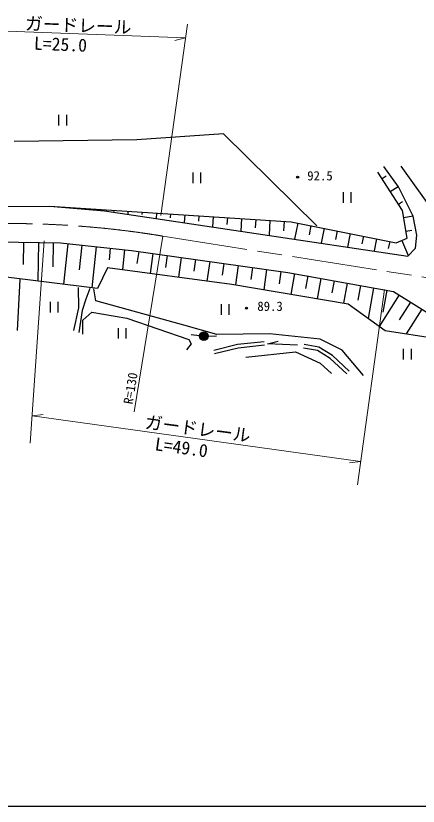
# Model space of a CAD drawing. Units: millimetres, scale not verified. Extents: x 40000 to 680000, y 20000 to 380000.
# Drawn here: x 384988 to 441736, y 205000 to 316569 of the extents above; entities that cross this region are included whole.
import ezdxf
from ezdxf.enums import TextEntityAlignment as Align

# ---------------------------------------------------------------- set-up
doc = ezdxf.new("R2010")
doc.units = ezdxf.units.MM
doc.header["$LTSCALE"] = 1000
doc.linetypes.add('CHAIN', pattern=[18.5, 12, -1.5, 3.5, -1.5])
for name, color, linetype, lineweight in [('M-BGD', 7, 'Continuous', 25), ('M-BMK', 2, 'CHAIN', 13), ('M-STR-HTXT', 7, 'Continuous', 13), ('M-TTL-BAND', 7, 'Continuous', 25)]:
    doc.layers.add(name, color=color, linetype=linetype, lineweight=lineweight)
doc.styles.add('ＭＳ ゴシック', font='')
doc.styles.get('ＭＳ ゴシック').set_extended_font_data('MS Gothic')

msp = doc.modelspace()

# ---------------------------------------------------------------- linework, layer by layer
at = {"layer": 'M-BGD'}
for p, q in [((391027, 302598), (391027, 301098)), ((392167, 301097), (392167, 302597)), ((402056, 299056), (384769, 298825)), ((414267, 299896), (402056, 299056)), ((427423, 286920), (414267, 299896)), ((438958, 292430), (436884, 295288)), ((439277, 295336), (443888, 288912)), ((409944, 294440), (409943, 292940)), ((411083, 292939), (411084, 294439)), ((439529, 289075), (436060, 294493)), ((436638, 293590), (437244, 293978)), ((437794, 291784), (438909, 292498)), ((441024, 288273), (438958, 292430)), ((431159, 291667), (431158, 290167)), ((432298, 290166), (432299, 291666)), ((438951, 289978), (439509, 290335)), ((379067, 289661), (389787, 289695)), ((389787, 289695), (397518, 289051)), ((389787, 289695), (423840, 287508)), ((390788, 289630), (390787, 289619)), ((392791, 289502), (392788, 289445)), ((394795, 289373), (394791, 289316)), ((396798, 289244), (396789, 289111)), ((397518, 289051), (440262, 282662)), ((398801, 289116), (398791, 288963)), ((400804, 288987), (400777, 288564)), ((440176, 285183), (439529, 289075)), ((402807, 288859), (402784, 288503)), ((404810, 288730), (404761, 287968)), ((406814, 288601), (406778, 288043)), ((408817, 288473), (408746, 287372)), ((410820, 288344), (410771, 287582)), ((412823, 288215), (412731, 286777)), ((414826, 288087), (414764, 287122)), ((416829, 287958), (416715, 286181)), ((439691, 288102), (441001, 288319)), ((441560, 285611), (441024, 288273)), ((418832, 287829), (418757, 286662)), ((420836, 287701), (420700, 285586)), ((422839, 287572), (422751, 286202)), ((423840, 287508), (438641, 284523)), ((424765, 287321), (424307, 285046)), ((426615, 286948), (426351, 285640)), ((428465, 286575), (428044, 284488)), ((430315, 286202), (430074, 285006)), ((432166, 285829), (431782, 283929)), ((440014, 286156), (440848, 286295)), ((380882, 284695), (391302, 284502)), ((386092, 284598), (386034, 281458)), ((388176, 284560), (388075, 279111)), ((390260, 284521), (390197, 281123)), ((391302, 284502), (401315, 283449)), ((434016, 285456), (433797, 284372)), ((435866, 285082), (435520, 283370)), ((437716, 284709), (437520, 283738)), ((438641, 284523), (440176, 285183)), ((439408, 284853), (440324, 282725)), ((441339, 283756), (441560, 285611)), ((392303, 284397), (391700, 278670)), ((394306, 284186), (393942, 280730)), ((396308, 283975), (395699, 278183)), ((398311, 283765), (398137, 282108)), ((400314, 283554), (400017, 280735)), ((401315, 283449), (423362, 280344)), ((440262, 282662), (441339, 283756)), ((402317, 283308), (402078, 281610)), ((404322, 283025), (403925, 280209)), ((406326, 282743), (406089, 281061)), ((408330, 282461), (407937, 279669)), ((410334, 282179), (410099, 280511)), ((412338, 281896), (411949, 279129)), ((414343, 281614), (414110, 279961)), ((416347, 281332), (415958, 278572)), ((397932, 281016), (396496, 278086)), ((415449, 278658), (397932, 281016)), ((418351, 281049), (418113, 279360)), ((420355, 280767), (419951, 277895)), ((422359, 280485), (422112, 278728)), ((423362, 280344), (438238, 277667)), ((424291, 280176), (423764, 277248)), ((396496, 278086), (382466, 279794)), ((385542, 279360), (385195, 272150)), ((426151, 279842), (425837, 278096)), ((428011, 279507), (427490, 276616)), ((429870, 279173), (429560, 277449)), ((393888, 275361), (393841, 278222)), ((396290, 276351), (396011, 278027)), ((431854, 275877), (415449, 278658)), ((431730, 278838), (431216, 275985)), ((433589, 278503), (433219, 276447)), ((435449, 278169), (434673, 273859)), ((437309, 277834), (436748, 274718)), ((439039, 277164), (436251, 272729)), ((438238, 277667), (447844, 271628)), ((389841, 276203), (389841, 274703)), ((390981, 274702), (390981, 276202)), ((408676, 272899), (396290, 276351)), ((413938, 275856), (413937, 274356)), ((415077, 274355), (415078, 275855)), ((437102, 272121), (431854, 275877)), ((440640, 276157), (439064, 273650)), ((393171, 272167), (393888, 275361)), ((394459, 273597), (395700, 274741)), ((395700, 274741), (400659, 273880)), ((442241, 275151), (440047, 271662)), ((394459, 271641), (394459, 273597)), ((400659, 273880), (409384, 270872)), ((399411, 272496), (399411, 270996)), ((400551, 270996), (400551, 272496)), ((413332, 271593), (408676, 272899)), ((410910, 271398), (409715, 271516)), ((412107, 271351), (413306, 271375)), ((420783, 271683), (413332, 271593)), ((427894, 270935), (420783, 271683)), ((444873, 270911), (437102, 272121)), ((409717, 270252), (409050, 269442)), ((409384, 270872), (409717, 270252)), ((416243, 270154), (412908, 269322)), ((419995, 270569), (416243, 270154)), ((420050, 270072), (416332, 269661)), ((420489, 270288), (422007, 270640)), ((424731, 270096), (420489, 270288)), ((427737, 269792), (425653, 270150)), ((431022, 269369), (427894, 270935)), ((416332, 269661), (413029, 268837)), ((417435, 268362), (424456, 269115)), ((424456, 269115), (427916, 267553)), ((427555, 269316), (425568, 269657)), ((429337, 268201), (427555, 269316)), ((429642, 268600), (427737, 269792)), ((434001, 265791), (431022, 269369)), ((439640, 269564), (439640, 268064)), ((440780, 268063), (440780, 269563)), ((431683, 266029), (429337, 268201)), ((432023, 266395), (429642, 268600)), ((427916, 267553), (429525, 266066))]:
    msp.add_line(p, q, dxfattribs=at)
msp.add_lwpolyline([(395435, 278089), (394865, 276588), (394367, 274967), (393871, 271843)], dxfattribs=at)
for centre, radius in [((424736, 293786), 150), ((424736, 293786), 90), ((424736, 293786), 30), ((417516, 275296), 150), ((417516, 275296), 90), ((417516, 275296), 30), ((411507, 271339), 600), ((411507, 271339), 528), ((411507, 271339), 456), ((411507, 271339), 384), ((411507, 271339), 312), ((411507, 271339), 240), ((411507, 271339), 168), ((411507, 271339), 96), ((411507, 271339), 24)]:
    msp.add_circle(centre, radius, dxfattribs=at)
at = {"layer": 'M-BMK'}
msp.add_line((405724, 285468), (447496, 278884), dxfattribs=at)
msp.add_arc((384100, 155170), 132080, 80.57728, 96.75755, dxfattribs=at)
at = {"layer": 'M-STR-HTXT'}
for p, q in [((405461, 288361), (409195, 315381)), ((380765, 314530), (408927, 313438)), ((408927, 313438), (407413, 313070)), ((387011, 256259), (388978, 284824)), ((401660, 260673), (405724, 285468)), ((433163, 250377), (436971, 277918)), ((387276, 260101), (388824, 260270)), ((387276, 260101), (433616, 253655)), ((433616, 253655), (432070, 253464))]:
    msp.add_line(p, q, dxfattribs=at)
at = {"layer": 'M-TTL-BAND'}
msp.add_line((40000, 205000), (579000, 205000), dxfattribs=at)

# ---------------------------------------------------------------- texts
at = {"layer": 'M-BGD', "style": 'ＭＳ ゴシック'}
for s, p in [('92.5', (426089, 292936)), ('89.3', (419048, 274520))]:
    msp.add_text(s, height=1320, rotation=359.975, dxfattribs=at).set_placement(p, align=Align.BOTTOM_LEFT)
at = {"layer": 'M-STR-HTXT', "style": 'ＭＳ ゴシック'}
for s, height, rotation, p in [('ガードレール', 1833, 357.875, (386246, 314041)), ('L=25.0', 1833, 357.675, (387495, 311239)), ('R=130', 1320, 80.775, (401845, 261602)), ('ガードレール', 1833, 352.475, (403017, 257810)), ('L=49.0', 1833, 352.075, (404444, 254711))]:
    msp.add_text(s, height=height, rotation=rotation, dxfattribs=at).set_placement(p, align=Align.BOTTOM_LEFT)

doc.saveas('drawing.dxf')
